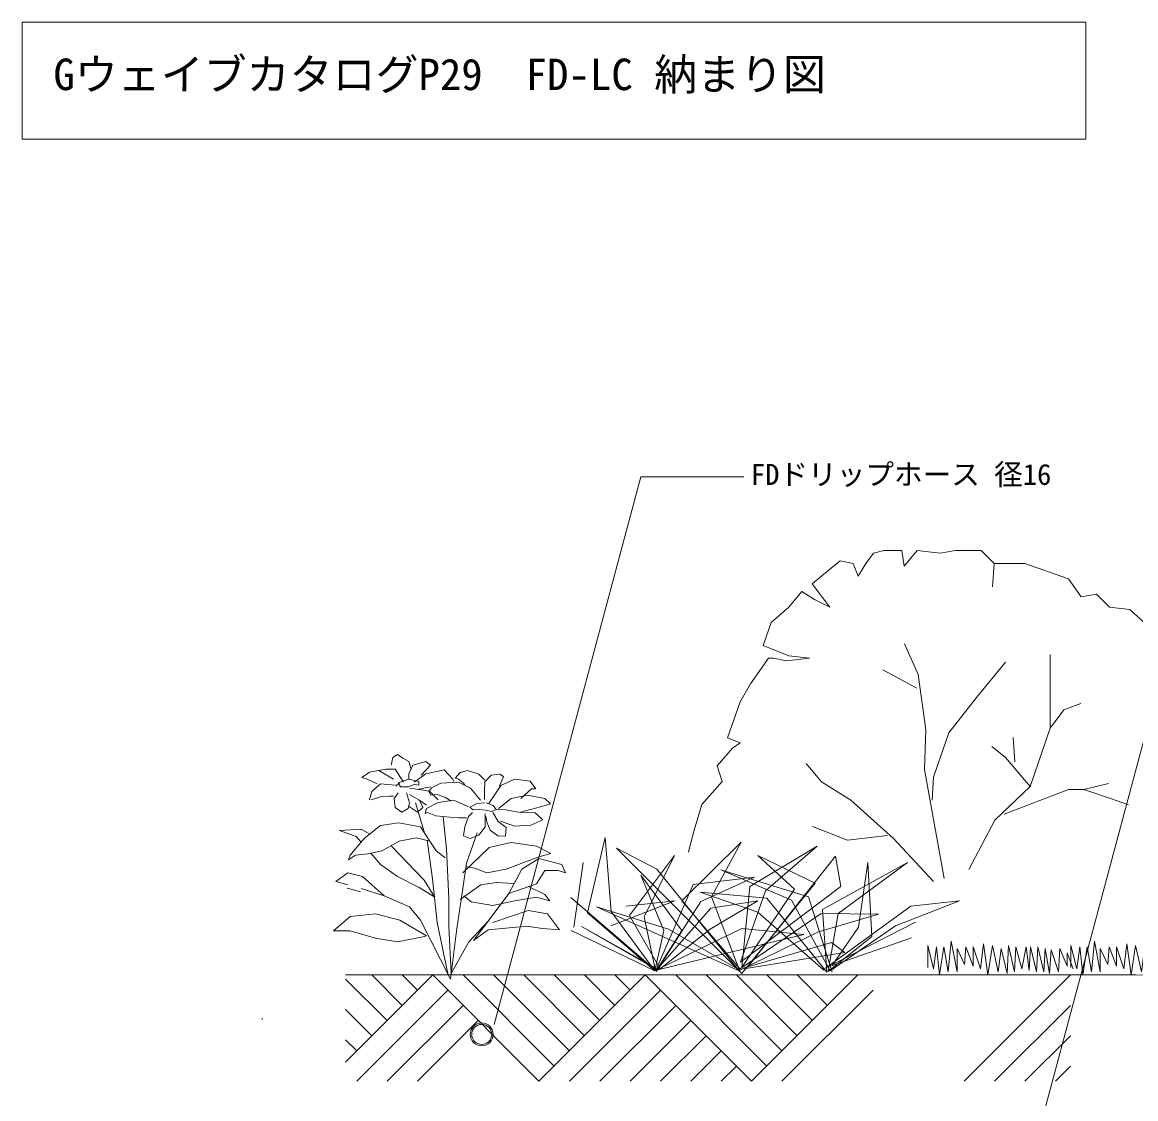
# Model space of a CAD drawing. Units: millimetres, scale not verified. Extents: x -1084 to 781, y -530 to 686.
# Drawn here: x -1084 to -306, y -66 to 686 of the extents above; entities that cross this region are included whole.
import ezdxf
from ezdxf.enums import TextEntityAlignment as Align

# ---------------------------------------------------------------- set-up
doc = ezdxf.new("R2010")
doc.units = ezdxf.units.MM
doc.header["$LTSCALE"] = 7
for name, color, linetype, lineweight in [('0-3_HATCH', 9, 'Continuous', 18), ('0-4_KUTAI', 3, 'Continuous', 18), ('0-9_buhin', 2, 'Continuous', 18), ('0-B_MOJI', 7, 'Continuous', 18), ('0-C_GREEN', 3, 'Continuous', 18), ('1-5_90', 7, 'Continuous', 9)]:
    doc.layers.add(name, color=color, linetype=linetype, lineweight=lineweight)
doc.styles.add('ＭＳ ゴシック', font='')
doc.styles.get('ＭＳ ゴシック').set_extended_font_data('MS Gothic')

msp = doc.modelspace()

# ---------------------------------------------------------------- linework, layer by layer
at = {"layer": '0-3_HATCH'}
for p, q in [((-857.907, -40.303), (-797.089, 20.515)), ((-857.907, 17.694), (-828.909, -11.304)), ((-839.516, 20.515), (-818.302, -0.698)), ((-818.302, 20.515), (-807.696, 9.909)), ((-797.089, 20.515), (-722.843, -53.731)), ((-775.876, 20.515), (-712.236, -43.124)), ((-754.663, 20.515), (-701.63, -32.518)), ((-733.45, 20.515), (-691.023, -21.911)), ((-722.843, -53.731), (-648.597, 20.515)), ((-712.236, 20.515), (-680.417, -11.304)), ((-691.023, 20.515), (-669.81, -0.698)), ((-669.81, 20.515), (-659.203, 9.909)), ((-648.597, 20.515), (-574.351, -53.731)), ((-627.384, 20.515), (-563.744, -43.124)), ((-606.17, 20.515), (-553.137, -32.518)), ((-584.957, 20.515), (-542.531, -21.911)), ((-574.351, -53.731), (-500.104, 20.515)), ((-563.744, 20.515), (-531.924, -11.304)), ((-542.531, 20.515), (-521.318, -0.698)), ((-425.858, -53.731), (-351.612, 20.515)), ((-850.122, -53.731), (-786.483, 9.909)), ((-701.63, -53.731), (-637.99, 9.909)), ((-553.137, -53.731), (-489.498, 9.909)), ((-857.907, -3.519), (-839.516, -21.911)), ((-828.909, -53.731), (-775.876, -0.698)), ((-680.417, -53.731), (-627.384, -0.698)), ((-404.645, -53.731), (-351.612, -0.698)), ((-807.696, -53.731), (-765.269, -11.304)), ((-659.203, -53.731), (-616.777, -11.304)), ((-637.99, -53.731), (-606.17, -21.911)), ((-383.432, -53.731), (-351.612, -21.911)), ((-857.907, -24.733), (-850.122, -32.518)), ((-616.777, -53.731), (-595.564, -32.518)), ((-595.564, -53.731), (-584.957, -43.124)), ((-362.219, -53.731), (-351.612, -43.124))]:
    msp.add_line(p, q, dxfattribs=at)
at = {"layer": '0-4_KUTAI'}
msp.add_lwpolyline([(-857.907, 20.515), (-305.969, 20.515), (-250.215, 18.967), (-136.51, 7.596)], dxfattribs=at)
at = {"layer": '0-9_buhin'}
for radius in [8, 7]:
    msp.add_circle((-762.835, -20.985), radius, dxfattribs=at)
at = {"layer": '0-B_MOJI'}
for p, q in [((-449.225, -370.285), (-209.219, 525.433)), ((-754.166, -14.056), (-651.708, 368.322)), ((-651.708, 368.322), (-579.874, 368.322))]:
    msp.add_line(p, q, dxfattribs=at)
msp.add_lwpolyline([(-1083.697, 604.18), (-340.892, 604.18), (-340.892, 685.766), (-1083.697, 685.766)], close=True, dxfattribs=at)
at = {"layer": '0-C_GREEN'}
for p, q in [((-494.573, 307.871), (-489.203, 315.031)), ((-489.203, 315.031), (-482.043, 316.821)), ((-482.043, 316.821), (-469.513, 316.821)), ((-469.513, 316.821), (-467.723, 306.081)), ((-467.723, 306.081), (-458.773, 316.821)), ((-458.773, 316.821), (-442.662, 315.031)), ((-414.022, 316.821), (-405.072, 307.871)), ((-521.423, 302.501), (-512.473, 309.661)), ((-512.473, 309.661), (-503.523, 307.871)), ((-503.523, 307.871), (-499.943, 298.921)), ((-499.943, 298.921), (-494.573, 307.871)), ((-405.072, 307.871), (-406.031, 291.657)), ((-405.072, 307.871), (-394.332, 307.871)), ((-394.332, 307.871), (-383.592, 307.871)), ((-383.592, 307.871), (-353.162, 297.131)), ((-532.163, 293.551), (-521.423, 302.501)), ((-353.162, 297.131), (-344.212, 284.601)), ((-539.323, 288.181), (-548.273, 277.441)), ((-539.323, 288.181), (-530.373, 282.811)), ((-519.633, 277.441), (-532.163, 293.551)), ((-530.373, 282.811), (-519.633, 277.441)), ((-344.212, 284.601), (-333.472, 286.391)), ((-333.472, 286.391), (-324.522, 277.441)), ((-548.273, 277.441), (-560.803, 266.701)), ((-324.522, 277.441), (-310.202, 275.651)), ((-310.202, 275.651), (-288.722, 255.961)), ((-560.803, 266.701), (-566.173, 250.591)), ((-566.173, 250.591), (-548.273, 243.431)), ((-458.005, 230.351), (-467.648, 251.78)), ((-562.593, 241.641), (-575.123, 223.741)), ((-559.013, 241.641), (-562.593, 241.641)), ((-550.063, 239.851), (-559.013, 241.641)), ((-533.953, 241.641), (-550.063, 239.851)), ((-548.273, 243.431), (-533.953, 241.641)), ((-365.86, 192.85), (-365.86, 244.28)), ((-459.076, 220.708), (-482.648, 233.566)), ((-417.289, 214.279), (-396.932, 238.923)), ((-452.647, 191.779), (-458.005, 230.351)), ((-575.123, 223.741), (-582.283, 211.211)), ((-582.283, 211.211), (-591.233, 186.151)), ((-436.576, 189.636), (-417.289, 214.279)), ((-356.217, 205.708), (-344.431, 209.994)), ((-365.86, 192.85), (-356.217, 205.708)), ((-453.719, 163.921), (-452.647, 191.779)), ((-447.29, 158.564), (-436.576, 189.636)), ((-379.789, 152.135), (-365.86, 192.85)), ((-587.653, 178.991), (-598.393, 166.461)), ((-591.233, 186.151), (-582.283, 182.571)), ((-582.283, 182.571), (-587.653, 178.991)), ((-396.932, 172.493), (-406.575, 179.993)), ((-390.503, 169.278), (-391.575, 186.422)), ((-824.986, 172.363), (-826.062, 166.985)), ((-821.759, 174.514), (-824.986, 172.363)), ((-817.994, 171.825), (-821.759, 174.514)), ((-813.691, 169.674), (-817.994, 171.825)), ((-379.789, 152.135), (-396.932, 172.493)), ((-829.827, 164.295), (-841.121, 162.144)), ((-823.373, 164.295), (-829.827, 164.295)), ((-817.456, 155.152), (-823.373, 164.295)), ((-812.078, 164.295), (-813.691, 169.674)), ((-811.002, 166.985), (-813.691, 161.068)), ((-801.859, 169.674), (-811.002, 166.985)), ((-801.859, 161.068), (-788.951, 163.757)), ((-788.951, 163.757), (-783.035, 157.303)), ((-598.393, 166.461), (-594.813, 155.721)), ((-525.506, 155.35), (-536.221, 168.207)), ((-439.79, 87.848), (-453.719, 163.921)), ((-842.735, 157.303), (-835.743, 154.076)), ((-824.448, 157.303), (-834.667, 163.22)), ((-813.691, 157.303), (-821.221, 154.614)), ((-813.691, 161.068), (-813.691, 157.303)), ((-806.7, 155.69), (-813.691, 157.303)), ((-809.927, 155.152), (-801.859, 161.068)), ((-806.7, 153.001), (-806.7, 155.69)), ((-783.035, 157.303), (-782.408, 155.641)), ((-777.925, 161.875), (-781.421, 157.841)), ((-772.816, 163.22), (-777.925, 161.875)), ((-764.748, 160.799), (-772.816, 163.22)), ((-760.714, 156.497), (-764.748, 160.799)), ((-756.143, 159.993), (-760.714, 155.421)), ((-750.495, 152.463), (-747.537, 159.186)), ((-749.42, 152.732), (-740.007, 157.303)), ((-740.007, 157.303), (-728.982, 155.959)), ((-594.813, 155.721), (-609.133, 139.611)), ((-447.29, 158.564), (-448.362, 142.492)), ((-839.508, 148.698), (-841.121, 142.782)), ((-833.592, 154.076), (-839.508, 148.698)), ((-823.373, 153.001), (-833.592, 154.076)), ((-820.146, 154.614), (-822.835, 152.463)), ((-821.221, 154.614), (-819.608, 151.925)), ((-819.608, 151.925), (-814.229, 151.925)), ((-814.229, 151.925), (-809.927, 153.539)), ((-813.154, 150.849), (-801.859, 149.236)), ((-809.927, 153.539), (-806.7, 153.001)), ((-798.632, 151.925), (-806.7, 150.311)), ((-779.001, 155.152), (-791.371, 154.345)), ((-770.664, 150.849), (-779.001, 155.152)), ((-763.672, 142.513), (-770.664, 150.849)), ((-757.756, 140.361), (-749.42, 152.732)), ((-728.175, 150.58), (-735.436, 143.857)), ((-505.149, 142.492), (-525.506, 155.35)), ((-404.432, 128.563), (-379.789, 152.135)), ((-398.003, 132.849), (-353.002, 149.992)), ((-353.002, 149.992), (-342.288, 149.992)), ((-342.288, 149.992), (-325.144, 154.278)), ((-342.288, 149.992), (-323.002, 143.564)), ((-833.592, 144.933), (-840.046, 142.782)), ((-827.137, 145.471), (-833.592, 144.933)), ((-824.448, 145.471), (-827.137, 145.471)), ((-815.305, 147.622), (-813.154, 140.63)), ((-813.154, 140.63), (-814.229, 136.865)), ((-813.154, 146.547), (-806.7, 142.782)), ((-809.035, 140.798), (-802.47, 119.135)), ((-806.7, 142.782), (-801.321, 139.017)), ((-806.266, 142.478), (-804.01, 137.403)), ((-793.254, 140.899), (-801.321, 136.865)), ((-782.228, 142.513), (-793.254, 140.899)), ((-788.144, 144.395), (-784.11, 141.975)), ((-772.009, 137.941), (-782.228, 142.513)), ((-771.202, 137.672), (-766.093, 140.361)), ((-766.093, 140.361), (-760.714, 140.63)), ((-759.639, 140.63), (-754.798, 138.748)), ((-731.133, 146.009), (-718.763, 143.857)), ((-475.148, 115.706), (-505.149, 142.492)), ((-323.002, 143.564), (-311.216, 139.278)), ((-814.229, 136.865), (-818.532, 134.176)), ((-813.154, 137.941), (-813.674, 138.809)), ((-807.775, 134.176), (-813.154, 137.941)), ((-804.01, 137.403), (-807.775, 134.176)), ((-794.867, 131.756), (-800.783, 133.907)), ((-772.009, 131.218), (-769.32, 133.907)), ((-768.782, 135.79), (-771.202, 137.672)), ((-755.874, 134.714), (-760.176, 135.521)), ((-725.486, 133.638), (-720.107, 128.798)), ((-609.133, 139.611), (-614.503, 121.711)), ((-833.592, 124.932), (-843.71, 116.741)), ((-821.064, 126.859), (-833.592, 124.932)), ((-805.646, 123.968), (-821.064, 126.859)), ((-785.186, 130.68), (-794.867, 131.756)), ((-789.746, 131.196), (-787.337, 108.55)), ((-720.107, 128.798), (-728.444, 125.033)), ((-422.647, 94.277), (-404.432, 128.563)), ((-847.037, 122.219), (-862.237, 121.375)), ((-862.237, 121.375), (-850.415, 117.152)), ((-850.415, 117.152), (-847.034, 113.265)), ((-841.07, 118.878), (-847.037, 122.219)), ((-843.71, 116.741), (-846.119, 114.332)), ((-794.565, 107.105), (-805.646, 123.968)), ((-770.933, 115.89), (-775.505, 117.772)), ((-765.966, 119.686), (-773.566, 98.574)), ((-764.748, 118.041), (-770.933, 115.89)), ((-751.571, 117.772), (-756.949, 121.537)), ((-614.503, 121.711), (-618.083, 107.39)), ((-507.291, 114.634), (-531.935, 124.277)), ((-479.434, 117.849), (-507.291, 114.634)), ((-846.119, 114.332), (-854.791, 104.214)), ((-820.583, 113.85), (-832.628, 107.105)), ((-803.123, 86.751), (-825.924, 110.396)), ((-808.537, 116.259), (-820.583, 113.85)), ((-798.901, 113.85), (-808.537, 116.259)), ((-776.1, 91.818), (-757.521, 109.552)), ((-757.521, 109.552), (-742.32, 112.93)), ((-742.32, 112.93), (-724.586, 110.396)), ((-447.29, 85.705), (-475.148, 115.706)), ((-850.937, 104.214), (-855.755, 100.841)), ((-854.791, 104.214), (-855.755, 100.841)), ((-842.264, 105.178), (-850.937, 104.214)), ((-832.628, 107.105), (-842.264, 105.178)), ((-840.337, 105.563), (-833.525, 97.729)), ((-788.301, 102.287), (-794.565, 107.105)), ((-787.337, 108.55), (-785.892, 73.86)), ((-723.742, 102.796), (-745.698, 94.351)), ((-734.72, 94.351), (-722.897, 101.952)), ((-722.897, 101.952), (-706.852, 97.729)), ((-618.083, 107.39), (-618.385, 106.18)), ((-515.807, 103.375), (-576.953, 26.237)), ((-569.898, 103.845), (-544.499, 80.328)), ((-512.044, 82.209), (-515.807, 103.375)), ((-833.525, 97.729), (-821.702, 89.284)), ((-773.566, 98.574), (-776.1, 80.839)), ((-767.655, 95.196), (-773.566, 96.04)), ((-759.21, 91.818), (-767.655, 95.196)), ((-745.698, 94.351), (-759.21, 91.818)), ((-744.009, 77.462), (-734.72, 94.351)), ((-718.675, 93.507), (-724.586, 84.217)), ((-706.852, 97.729), (-704.318, 91.818)), ((-691.955, 99.142), (-698.54, 53.988)), ((-583.068, 23.415), (-640.451, 94.438)), ((-830.991, 75.773), (-846.192, 89.284)), ((-821.702, 89.284), (-806.501, 81.684)), ((-803.123, 86.751), (-795.825, 75.114)), ((-797.212, 87.595), (-793.834, 57.194)), ((-651.74, 90.205), (-623.048, 51.636)), ((-635.748, 51.636), (-651.74, 90.205)), ((-856.701, 81.126), (-847.411, 78.593)), ((-847.037, 80.839), (-830.991, 75.773)), ((-806.501, 81.684), (-795.523, 74.928)), ((-776.1, 80.839), (-780.322, 52.971)), ((-777.789, 73.239), (-763.432, 83.373)), ((-763.432, 83.373), (-752.454, 85.062)), ((-752.454, 85.062), (-740.225, 84.343)), ((-724.586, 84.217), (-744.009, 77.462)), ((-730.064, 82.312), (-718.675, 76.617)), ((-640.922, 24.355), (-615.052, 83.62)), ((-582.127, 29.529), (-512.044, 82.209)), ((-564.724, 79.387), (-582.127, 29.529)), ((-581.186, 25.767), (-575.542, 82.209)), ((-544.499, 80.328), (-581.186, 25.767)), ((-813.257, 68.172), (-830.991, 75.773)), ((-785.892, 73.86), (-785.892, 54.587)), ((-770.188, 71.55), (-775.255, 75.773)), ((-754.988, 69.017), (-770.188, 71.55)), ((-744.009, 77.462), (-758.366, 58.038)), ((-739.787, 72.395), (-754.988, 69.017)), ((-724.586, 74.928), (-739.787, 72.395)), ((-700.657, 74.683), (-641.392, 23.885)), ((-627.986, 72.332), (-672.67, 54.929)), ((-661.852, 68.569), (-627.986, 72.332)), ((-609.878, 71.861), (-640.922, 22.944)), ((-582.598, 24.826), (-623.048, 72.332)), ((-569.898, 72.332), (-603.293, 52.577)), ((-602.823, 67.158), (-569.898, 72.332)), ((-602.353, 75.154), (-583.068, 24.355)), ((-563.783, 74.213), (-521.922, 22.474)), ((-519.57, 23.415), (-546.38, 72.802)), ((-534.621, 75.154), (-518.159, 22.474)), ((-836.903, 63.105), (-854.637, 61.416)), ((-820.013, 58.883), (-836.903, 63.105)), ((-805.657, 58.883), (-813.257, 68.172)), ((-754.988, 57.194), (-730.497, 65.639)), ((-730.497, 65.639), (-716.986, 63.105)), ((-641.862, 23.415), (-688.898, 63.865)), ((-682.783, 68.098), (-583.068, 23.415)), ((-632.455, 52.577), (-682.783, 68.098)), ((-672.436, 64.806), (-641.862, 23.415)), ((-639.981, 24.826), (-602.823, 67.158)), ((-583.068, 24.355), (-525.684, 63.395)), ((-523.803, 23.885), (-569.898, 64.336)), ((-521.922, 22.474), (-524.744, 66.217)), ((-513.925, 63.395), (-520.981, 22.944)), ((-801.434, 47.905), (-820.013, 58.883)), ((-784.545, 17.503), (-805.657, 58.883)), ((-793.834, 57.194), (-786.573, 21.479)), ((-785.892, 54.587), (-784.071, 21.479)), ((-758.366, 58.038), (-771.877, 43.682)), ((-758.366, 58.038), (-768.499, 44.527)), ((-731.342, 54.66), (-758.366, 52.127)), ((-720.364, 52.971), (-731.342, 54.66)), ((-641.862, 25.767), (-693.131, 54.458)), ((-638.1, 24.826), (-659.736, 61.984)), ((-649.388, 61.043), (-641.862, 25.767)), ((-473.945, 54.929), (-519.57, 23.415)), ((-854.637, 51.282), (-836.903, 46.216)), ((-821.702, 43.682), (-803.968, 47.06)), ((-803.968, 47.06), (-801.434, 47.905)), ((-780.322, 52.971), (-784.545, 17.503)), ((-758.366, 52.127), (-768.499, 44.527)), ((-700.48, 51.508), (-641.862, 23.415)), ((-639.925, 23.862), (-689.782, 52.554)), ((-537.914, 48.814), (-642.803, 23.415)), ((-641.862, 23.415), (-581.186, 53.047)), ((-641.862, 23.415), (-635.748, 51.636)), ((-623.048, 51.636), (-639.981, 24.826)), ((-603.293, 52.577), (-638.1, 24.826)), ((-582.598, 23.885), (-632.455, 52.577)), ((-527.566, 50.695), (-582.598, 23.885)), ((-581.186, 53.047), (-537.914, 48.814)), ((-520.981, 22.944), (-490.408, 47.403)), ((-499.815, 53.988), (-518.159, 27.178)), ((-836.903, 46.216), (-821.702, 43.682)), ((-771.877, 43.682), (-784.071, 21.479)), ((-576.953, 26.237), (-518.629, 43.17)), ((-518.629, 43.17), (-509.222, 36.114)), ((-518.159, 27.178), (-462.657, 46.462)), ((-434.923, 44.209), (-436.974, 22.67)), ((-406.204, 41.132), (-409.281, 20.619)), ((-395.947, 21.645), (-400.05, 39.081)), ((-375.433, 22.67), (-379.536, 40.107)), ((-334.923, 44.209), (-336.974, 22.67)), ((-306.204, 41.132), (-309.281, 20.619)), ((-509.222, 36.114), (-579.775, 24.826))]:
    msp.add_line(p, q, dxfattribs=at)
for points in [[(-442.662, 315.031), (-431.922, 316.821), (-414.022, 316.821)], [(-805.086, 159.993), (-798.632, 166.985), (-801.859, 169.674)], [(-841.121, 162.144), (-846.5, 158.379), (-842.735, 157.303)], [(-781.421, 157.841), (-779.001, 157.303), (-775.774, 154.614), (-774.698, 153.27)], [(-747.537, 159.186), (-750.226, 160.799), (-756.143, 159.993)], [(-728.982, 155.959), (-724.948, 150.58), (-728.175, 150.58)], [(-801.859, 149.236), (-799.17, 148.698), (-793.254, 142.782)], [(-791.371, 154.345), (-797.825, 151.118), (-799.708, 148.698), (-798.363, 146.009), (-794.06, 146.547), (-788.144, 144.395)], [(-760.714, 155.421), (-760.983, 148.698), (-760.983, 143.051)], [(-818.532, 134.176), (-823.373, 137.403), (-823.91, 143.857), (-821.221, 147.622)], [(-751.033, 136.865), (-742.159, 143.857), (-731.133, 146.009)], [(-718.763, 143.857), (-714.729, 140.093), (-721.721, 137.941)], [(-801.321, 136.865), (-802.397, 133.37), (-800.783, 133.907)], [(-760.176, 135.521), (-764.21, 136.059), (-768.782, 135.79)], [(-760.445, 133.101), (-760.445, 123.957), (-764.748, 118.041)], [(-754.798, 138.748), (-752.647, 136.059), (-755.874, 134.714)], [(-755.067, 133.907), (-751.302, 127.722), (-745.655, 123.419), (-746.192, 117.503), (-751.571, 117.772)], [(-752.647, 136.059), (-745.924, 135.79), (-735.974, 133.907)], [(-721.721, 137.941), (-735.705, 134.176), (-725.486, 133.638)], [(-773.353, 130.142), (-778.732, 130.142), (-785.186, 130.68)], [(-775.505, 117.772), (-774.698, 123.957), (-772.009, 131.218)], [(-756.949, 121.537), (-759.37, 127.184), (-759.907, 131.487)], [(-728.444, 125.033), (-740.007, 124.495), (-749.688, 127.991)], [(-801.03, 114.383), (-800.59, 112.93), (-797.212, 87.595)], [(-724.586, 110.396), (-714.452, 105.33), (-723.742, 102.796)], [(-688.898, 63.865), (-676.669, 116.545), (-672.436, 64.806)], [(-640.451, 94.438), (-668.673, 109.019), (-581.186, 21.533)], [(-623.048, 72.332), (-581.657, 113.253), (-602.353, 75.154)], [(-575.542, 82.209), (-528.507, 110.43), (-564.724, 79.387)], [(-659.736, 61.984), (-628.222, 103.845), (-649.388, 61.043)], [(-581.186, 21.533), (-529.918, 84.561), (-569.898, 103.845)], [(-704.318, 91.818), (-709.385, 93.507), (-718.675, 93.507)], [(-546.38, 72.802), (-595.768, 93.968), (-534.621, 75.154)], [(-524.744, 66.217), (-465.479, 99.142), (-513.925, 63.395)], [(-490.408, 47.403), (-493.23, 99.142), (-499.815, 53.988)], [(-846.192, 89.284), (-856.326, 91.818), (-864.771, 85.906), (-856.326, 83.373)], [(-615.052, 83.62), (-572.25, 88.794), (-609.878, 71.861)], [(-569.898, 64.336), (-610.349, 78.446), (-563.783, 74.213)], [(-718.675, 76.617), (-715.297, 72.395), (-724.586, 74.928)], [(-463.127, 68.569), (-429.261, 72.332), (-473.945, 54.929)], [(-716.986, 63.105), (-708.541, 52.127), (-720.364, 52.971)], [(-525.684, 63.395), (-485.704, 62.925), (-527.566, 50.695)], [(-459.834, 57.28), (-522.862, 25.296), (-463.127, 68.569)], [(-854.637, 61.416), (-866.46, 51.282), (-854.637, 51.282)], [(-445.179, 40.107), (-447.231, 24.722), (-451.333, 41.132), (-451.333, 25.747)], [(-440.051, 40.107), (-443.128, 20.619), (-445.179, 40.107)], [(-436.974, 22.67), (-440.051, 40.107), (-436.974, 22.67)], [(-419.537, 40.107), (-419.537, 26.773), (-424.666, 40.107), (-425.692, 27.799), (-430.82, 39.081), (-430.82, 22.67), (-434.923, 44.209)], [(-409.281, 20.619), (-412.358, 42.158), (-414.409, 24.722), (-419.537, 40.107)], [(-400.05, 39.081), (-402.101, 22.67), (-406.204, 41.132)], [(-389.793, 40.107), (-390.819, 22.67), (-394.921, 41.132), (-395.947, 21.645)], [(-379.536, 40.107), (-380.562, 23.696), (-382.613, 40.107), (-385.69, 24.722), (-389.793, 40.107)], [(-349.791, 24.722), (-353.894, 36.004), (-353.894, 26.773), (-359.023, 39.081), (-360.048, 22.67), (-365.177, 38.055), (-366.202, 21.645), (-369.279, 39.081), (-370.305, 22.67), (-374.408, 40.107), (-375.433, 22.67)], [(-345.179, 40.107), (-347.231, 24.722), (-351.333, 41.132), (-351.333, 25.747)], [(-340.051, 40.107), (-343.128, 20.619), (-345.179, 40.107)], [(-336.974, 22.67), (-340.051, 40.107), (-336.974, 22.67)], [(-319.537, 40.107), (-319.537, 26.773), (-324.666, 40.107), (-325.692, 27.799), (-330.82, 39.081), (-330.82, 22.67), (-334.923, 44.209)], [(-309.281, 20.619), (-312.358, 42.158), (-314.409, 24.722), (-319.537, 40.107)], [(-300.05, 39.081), (-302.101, 22.67), (-306.204, 41.132)]]:
    msp.add_lwpolyline(points, dxfattribs=at)
at = {"layer": '1-5_90'}
msp.add_line((-916.142, -9.754), (-916.142, -10.504), dxfattribs=at)

# ---------------------------------------------------------------- texts
at = {"layer": '0-B_MOJI', "style": 'ＭＳ ゴシック'}
for s, height, p in [('GウェイブカタログP29\u3000FD-LC 納まり図', 21.99, (-1061.949, 631.791)), ('FDドリップホース 径16', 14.66, (-574.874, 358.322))]:
    msp.add_text(s, height=height, dxfattribs=at).set_placement(p, align=Align.BOTTOM_LEFT)

doc.saveas('drawing.dxf')
